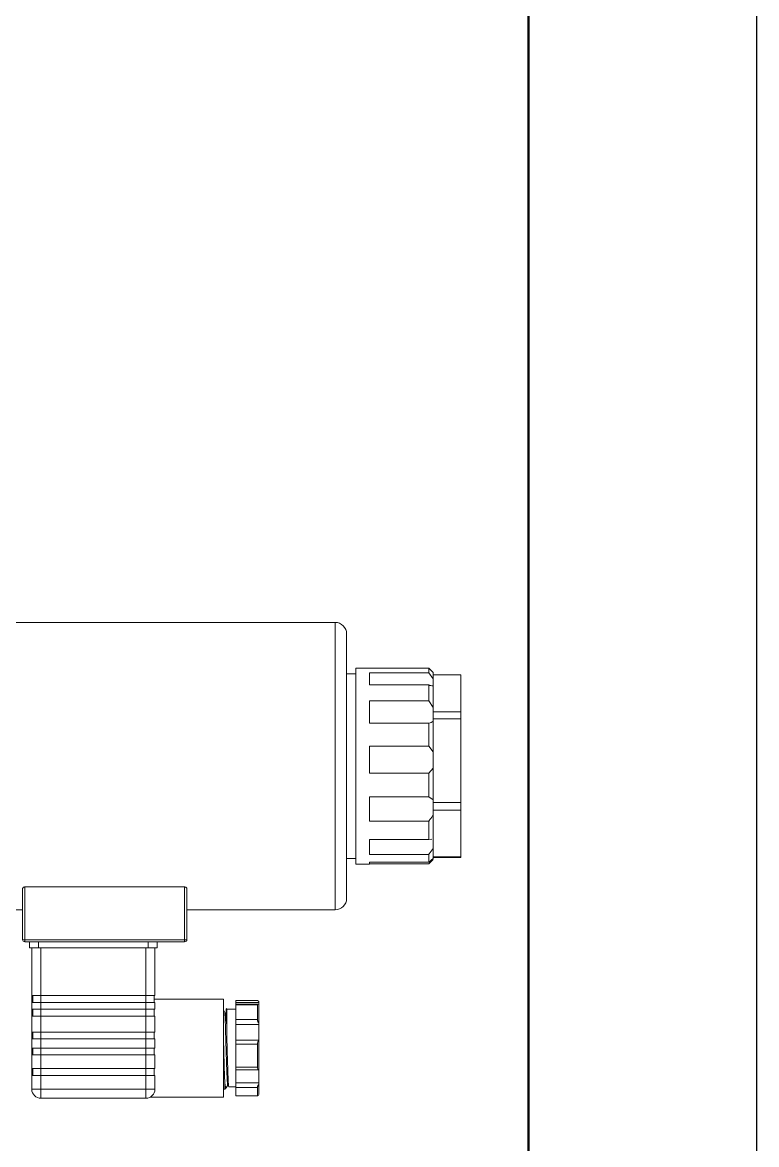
# Model space of a CAD drawing. Header units: millimetres. Extents: x 786 to 1206, y 249 to 546.
# Drawn here: x 1173.67 to 1205.84, y 444.09 to 493.28 of the extents above; entities that cross this region are included whole.
import ezdxf

# ---------------------------------------------------------------- set-up
doc = ezdxf.new("R2010")
doc.units = ezdxf.units.MM
doc.layers.add('总内框线', color=7, linetype='Continuous', lineweight=50)
doc.layers.add('总外框线', color=7, linetype='Continuous', lineweight=30)

msp = doc.modelspace()

# ---------------------------------------------------------------- linework, layer by layer
msp.add_line((1195.8448, 535.9074), (1195.8448, 355.9074))
at = {"color": 7, "linetype": 'Continuous', "lineweight": 15}
for p, q in [((1187.3745, 466.9806), (1172.9145, 466.9806)), ((1187.8745, 466.4806), (1187.8745, 460.6806)), ((1188.8745, 464.9806), (1188.2745, 464.9806)), ((1188.2745, 464.9806), (1188.2745, 460.9686)), ((1188.8745, 464.9806), (1188.8745, 464.9699)), ((1188.8745, 464.9699), (1191.4745, 464.9699)), ((1191.4745, 464.9699), (1191.4745, 464.7636)), ((1191.6745, 464.7797), (1191.4745, 464.9699)), ((1188.2745, 464.7306), (1187.8745, 464.7306)), ((1188.8745, 464.7636), (1191.4745, 464.7636)), ((1188.8745, 464.7636), (1188.8745, 464.2437)), ((1191.4745, 464.7636), (1191.6745, 464.5042)), ((1191.6745, 464.7797), (1191.6745, 464.5042)), ((1191.6745, 464.6796), (1192.8745, 464.6796)), ((1191.6745, 464.1889), (1191.6745, 464.5042)), ((1192.8745, 464.6796), (1192.8745, 463.0556)), ((1188.8745, 464.2437), (1191.4745, 464.2437)), ((1191.4745, 464.2437), (1191.4745, 463.5423)), ((1191.6745, 464.1889), (1191.6745, 463.2521)), ((1188.8745, 463.5423), (1191.4745, 463.5423)), ((1188.8745, 463.5423), (1188.8745, 462.5628)), ((1191.4745, 463.5423), (1191.6745, 463.2521)), ((1191.6745, 462.9081), (1191.6745, 463.2521)), ((1191.6745, 463.0556), (1192.8745, 463.0556)), ((1191.6745, 462.6581), (1191.6745, 462.9081)), ((1192.8745, 463.0556), (1192.8745, 462.7561)), ((1188.8745, 462.5628), (1191.4745, 462.5628)), ((1191.4745, 462.5628), (1191.4745, 461.5542)), ((1191.6745, 462.7561), (1192.8745, 462.7561)), ((1191.6745, 462.6581), (1191.6745, 461.311)), ((1192.8745, 462.7561), (1192.8745, 459.0807)), ((1188.8745, 461.5542), (1188.8745, 460.3775)), ((1188.8745, 461.5542), (1191.4745, 461.5542)), ((1191.4745, 461.5542), (1191.6745, 461.311)), ((1188.2745, 460.9686), (1188.2745, 456.3806)), ((1191.6745, 460.5974), (1191.6745, 461.311)), ((1187.8745, 460.6806), (1187.8745, 454.8806)), ((1191.6745, 460.5974), (1191.4745, 460.3775)), ((1191.6745, 460.5974), (1191.6745, 459.2009)), ((1188.8745, 460.3775), (1191.4745, 460.3775)), ((1191.4745, 460.3775), (1191.4745, 459.332)), ((1188.8745, 459.332), (1191.4745, 459.332)), ((1188.8745, 459.332), (1188.8745, 458.2735)), ((1191.4745, 459.332), (1191.6745, 459.2009)), ((1191.6745, 458.9171), (1191.6745, 459.2009)), ((1191.6745, 459.0807), (1192.8745, 459.0807)), ((1192.8745, 459.0807), (1192.8745, 458.7571)), ((1191.6745, 458.5589), (1191.6745, 458.9171)), ((1191.6745, 458.7571), (1192.8745, 458.7571)), ((1191.6745, 458.5589), (1191.6745, 457.4873)), ((1192.8745, 458.7571), (1192.8745, 456.7057)), ((1188.8745, 458.2735), (1191.4745, 458.2735)), ((1191.4745, 458.2735), (1191.4745, 457.4712)), ((1188.8745, 457.4712), (1191.4745, 457.4712)), ((1188.8745, 457.4712), (1188.8745, 456.8144)), ((1191.4745, 457.4712), (1191.605, 457.4817)), ((1191.6745, 457.089), (1191.6745, 457.4873)), ((1191.6745, 457.089), (1191.6745, 456.6293)), ((1187.8745, 456.6306), (1188.2745, 456.6306)), ((1188.8745, 456.8144), (1191.4745, 456.8144)), ((1188.8745, 456.4703), (1191.4745, 456.4703)), ((1188.8745, 456.4703), (1188.8745, 456.3806)), ((1191.4745, 456.8144), (1191.4745, 456.4703)), ((1191.4745, 456.4703), (1191.6745, 456.6293)), ((1191.6745, 456.5814), (1191.4745, 456.3913)), ((1191.6745, 456.7057), (1192.8745, 456.7057)), ((1191.6745, 456.6815), (1192.8745, 456.6815)), ((1192.8745, 456.7057), (1192.8745, 456.6815)), ((1188.2745, 456.3806), (1188.8745, 456.3806)), ((1188.8745, 456.3913), (1191.4745, 456.3913)), ((1173.6745, 453.0806), (1173.6745, 455.3164)), ((1180.7745, 455.3834), (1173.7745, 455.3834)), ((1173.7745, 455.3834), (1173.7745, 453.0718)), ((1180.7745, 453.0718), (1180.7745, 455.3834)), ((1180.8745, 455.3164), (1180.8745, 453.0806)), ((1172.9145, 454.3806), (1173.6745, 454.3806)), ((1180.8745, 454.3806), (1187.3745, 454.3806)), ((1173.7745, 453.0718), (1180.7745, 453.0718)), ((1173.7745, 452.9806), (1173.7745, 453.0718)), ((1180.7745, 452.9806), (1180.7745, 453.0718)), ((1180.7745, 452.9806), (1173.7745, 452.9806)), ((1173.9745, 452.7206), (1173.9745, 452.9806)), ((1174.3745, 452.7206), (1173.9745, 452.7206)), ((1174.0745, 450.6206), (1174.0745, 452.7206)), ((1174.3745, 452.7206), (1174.3745, 452.9806)), ((1179.1745, 452.7206), (1174.3745, 452.7206)), ((1174.4745, 452.7206), (1174.4745, 450.6206)), ((1179.0745, 450.6206), (1179.0745, 452.7206)), ((1179.1745, 452.7206), (1179.1745, 452.9806)), ((1179.5745, 452.7206), (1179.1745, 452.7206)), ((1179.4745, 452.7206), (1179.4745, 450.6206)), ((1179.5745, 452.7206), (1179.5745, 452.9806)), ((1174.0745, 451.7131), (1174.0695, 451.7131)), ((1174.0695, 451.1509), (1174.0745, 451.1509)), ((1174.4745, 450.6206), (1174.0745, 450.6206)), ((1174.0745, 450.6206), (1174.0745, 450.3206)), ((1174.1145, 450.6206), (1174.1145, 450.3206)), ((1179.0745, 450.6206), (1174.4745, 450.6206)), ((1174.4745, 450.6206), (1174.4745, 450.3206)), ((1179.4745, 450.6206), (1179.0745, 450.6206)), ((1179.0745, 450.6206), (1179.0745, 450.3206)), ((1179.4345, 450.6206), (1179.4345, 450.3206)), ((1174.1145, 450.5206), (1174.0745, 450.5206)), ((1174.4745, 450.3206), (1174.0745, 450.3206)), ((1174.0745, 450.0206), (1174.0745, 450.3206)), ((1179.0745, 450.3206), (1174.4745, 450.3206)), ((1174.4745, 450.3206), (1174.4745, 450.0206)), ((1179.0745, 450.0206), (1179.0745, 450.3206)), ((1179.4745, 450.3206), (1179.0745, 450.3206)), ((1182.4745, 450.4706), (1179.4345, 450.4706)), ((1179.4745, 450.3206), (1179.4745, 450.0206)), ((1182.4745, 450.4706), (1182.4745, 448.3206)), ((1183.9672, 450.4083), (1183.0245, 450.4083)), ((1183.0245, 450.3175), (1183.0245, 450.4083)), ((1183.0245, 450.2414), (1183.0245, 450.3175)), ((1183.0245, 450.3175), (1184.0245, 450.3175)), ((1183.983, 450.2414), (1183.0245, 450.2414)), ((1183.0245, 450.2225), (1183.0245, 450.2414)), ((1183.0245, 450.2225), (1183.0245, 449.5699)), ((1183.0245, 450.2225), (1183.9645, 450.2225)), ((1183.9645, 450.2225), (1183.9645, 449.5699)), ((1184.0245, 450.3175), (1184.0245, 450.3588)), ((1184.0245, 450.226), (1184.0245, 450.3175)), ((1184.0245, 450.226), (1184.0245, 449.4121)), ((1174.4745, 450.0206), (1174.0745, 450.0206)), ((1174.0745, 450.0206), (1174.0745, 449.7206)), ((1174.4745, 449.7206), (1174.0745, 449.7206)), ((1174.0745, 449.0206), (1174.0745, 449.7206)), ((1174.1145, 450.0206), (1174.1145, 449.7206)), ((1179.0745, 450.0206), (1174.4745, 450.0206)), ((1174.4745, 450.0206), (1174.4745, 449.7206)), ((1174.4745, 449.7206), (1174.4745, 449.0206)), ((1179.0745, 449.7206), (1174.4745, 449.7206)), ((1179.4745, 450.0206), (1179.0745, 450.0206)), ((1179.0745, 450.0206), (1179.0745, 449.7206)), ((1179.0745, 449.0206), (1179.0745, 449.7206)), ((1179.4745, 449.7206), (1179.0745, 449.7206)), ((1179.4345, 450.0206), (1179.4345, 449.7206)), ((1179.4745, 449.7206), (1179.4745, 449.0206)), ((1182.5257, 449.9113), (1182.4745, 449.9987)), ((1182.6245, 450.0306), (1182.5983, 450.0567)), ((1182.6245, 450.0306), (1182.6245, 448.9939)), ((1183.0245, 450.0206), (1182.6245, 450.0206)), ((1182.613, 449.5206), (1182.5515, 449.5206)), ((1183.0245, 449.3604), (1183.0245, 449.5699)), ((1183.0245, 449.5699), (1183.9645, 449.5699)), ((1183.0245, 448.6693), (1183.0245, 449.3604)), ((1183.0245, 449.3604), (1184.0245, 449.3604)), ((1184.0245, 449.3604), (1184.0245, 449.4121)), ((1184.0245, 448.6693), (1184.0245, 449.3604)), ((1174.1145, 448.8456), (1174.0695, 448.8456)), ((1174.4745, 449.0206), (1174.0745, 449.0206)), ((1174.0745, 449.0206), (1174.0745, 448.7206)), ((1174.0745, 449.0009), (1174.1145, 449.0009)), ((1174.0745, 448.9445), (1174.1145, 448.9445)), ((1174.0745, 448.8951), (1174.1145, 448.8951)), ((1174.0745, 448.8932), (1174.1145, 448.8932)), ((1174.1145, 448.8328), (1174.0745, 448.8328)), ((1174.1145, 448.8296), (1174.0745, 448.8296)), ((1174.1145, 448.7753), (1174.0745, 448.7753)), ((1174.4745, 448.7206), (1174.0745, 448.7206)), ((1174.0745, 448.3206), (1174.0745, 448.7206)), ((1174.1145, 449.0206), (1174.1145, 448.7206)), ((1179.0745, 449.0206), (1174.4745, 449.0206)), ((1174.4745, 449.0206), (1174.4745, 448.7206)), ((1174.4745, 448.7206), (1174.4745, 448.3206)), ((1179.0745, 448.7206), (1174.4745, 448.7206)), ((1179.4745, 449.0206), (1179.0745, 449.0206)), ((1179.0745, 449.0206), (1179.0745, 448.7206)), ((1179.0745, 448.3206), (1179.0745, 448.7206)), ((1179.4745, 448.7206), (1179.0745, 448.7206)), ((1179.4345, 449.0206), (1179.4345, 448.7206)), ((1179.4745, 448.7206), (1179.4745, 448.3206)), ((1182.6245, 448.7994), (1182.6245, 448.9939)), ((1183.0245, 448.5006), (1183.0245, 448.6693)), ((1183.0245, 448.6693), (1184.0245, 448.6693)), ((1184.0245, 448.6423), (1184.0245, 448.6693)), ((1184.0245, 448.6423), (1184.0245, 447.3738)), ((1174.4745, 448.3206), (1174.0745, 448.3206)), ((1174.0745, 448.3206), (1174.0745, 448.0206)), ((1174.0745, 448.2215), (1174.1145, 448.2215)), ((1174.1145, 448.3206), (1174.1145, 448.0206)), ((1179.0745, 448.3206), (1174.4745, 448.3206)), ((1174.4745, 448.3206), (1174.4745, 448.0206)), ((1179.4745, 448.3206), (1179.0745, 448.3206)), ((1179.0745, 448.3206), (1179.0745, 448.0206)), ((1179.4345, 448.3206), (1179.4345, 448.0206)), ((1182.4745, 448.3206), (1182.4745, 446.1706)), ((1183.0245, 448.5006), (1183.0245, 447.4834)), ((1183.0245, 448.5006), (1183.9645, 448.5006)), ((1183.9645, 448.5006), (1183.9645, 447.4834)), ((1174.0745, 447.4206), (1174.0745, 448.0206)), ((1174.4745, 448.0206), (1174.0745, 448.0206)), ((1174.4745, 448.0206), (1174.4745, 447.4206)), ((1179.0745, 448.0206), (1174.4745, 448.0206)), ((1179.0745, 447.4206), (1179.0745, 448.0206)), ((1179.4745, 448.0206), (1179.0745, 448.0206)), ((1179.4745, 448.0206), (1179.4745, 447.4206)), ((1174.4745, 447.4206), (1174.0745, 447.4206)), ((1174.0745, 447.4206), (1174.0745, 447.1206)), ((1174.4745, 447.1206), (1174.0745, 447.1206)), ((1174.0745, 446.5206), (1174.0745, 447.1206)), ((1174.1145, 447.4206), (1174.1145, 447.1206)), ((1179.0745, 447.4206), (1174.4745, 447.4206)), ((1174.4745, 447.4206), (1174.4745, 447.1206)), ((1179.0745, 447.1206), (1174.4745, 447.1206)), ((1174.4745, 447.1206), (1174.4745, 446.5206)), ((1179.4745, 447.4206), (1179.0745, 447.4206)), ((1179.0745, 447.4206), (1179.0745, 447.1206)), ((1179.0745, 446.5206), (1179.0745, 447.1206)), ((1179.4745, 447.1206), (1179.0745, 447.1206)), ((1179.4345, 447.4206), (1179.4345, 447.1206)), ((1179.4745, 447.1206), (1179.4745, 446.5206)), ((1182.6326, 447.1206), (1182.6757, 447.1206)), ((1183.0245, 447.3634), (1183.0245, 447.4834)), ((1183.0245, 447.4834), (1183.9645, 447.4834)), ((1183.0245, 446.7916), (1183.0245, 447.3634)), ((1183.0245, 447.3634), (1184.0245, 447.3634)), ((1184.0245, 447.3634), (1184.0245, 447.3738)), ((1184.0245, 446.7916), (1184.0245, 447.3634)), ((1182.5345, 446.8259), (1182.5345, 446.5206)), ((1182.6458, 446.8678), (1182.6533, 447.0048)), ((1183.0245, 446.5986), (1183.0245, 446.7916)), ((1183.0245, 446.7916), (1184.0245, 446.7916)), ((1184.0245, 446.7369), (1184.0245, 446.7916)), ((1184.0245, 446.7369), (1184.0245, 446.2823)), ((1174.4745, 446.5206), (1174.0745, 446.5206)), ((1174.4745, 446.5206), (1179.0745, 446.5206)), ((1174.4745, 446.1206), (1174.4745, 446.5206)), ((1179.4745, 446.5206), (1179.0745, 446.5206)), ((1179.0745, 446.1206), (1179.0745, 446.5206)), ((1179.2717, 446.1706), (1182.4745, 446.1706)), ((1182.4745, 446.5206), (1182.5345, 446.5206)), ((1182.5345, 446.5206), (1182.604, 446.5901)), ((1182.7128, 446.6206), (1183.0245, 446.6206)), ((1183.0245, 446.5986), (1183.0245, 446.2341)), ((1183.0245, 446.5986), (1183.9645, 446.5986)), ((1183.0245, 446.2328), (1183.0245, 446.2341)), ((1183.0245, 446.2341), (1183.9645, 446.2341)), ((1183.0245, 446.2328), (1183.9672, 446.2328)), ((1183.9645, 446.5986), (1183.9645, 446.2341)), ((1179.0745, 446.1206), (1174.4745, 446.1206))]:
    msp.add_line(p, q, dxfattribs=at)
at = {"color": 8, "linetype": 'Continuous', "lineweight": 15}
for p, q in [((1187.3745, 466.9806), (1187.3745, 460.6806)), ((1187.3745, 460.6806), (1187.3745, 454.3806))]:
    msp.add_line(p, q, dxfattribs=at)
at = {"color": 7, "linetype": 'Continuous', "lineweight": 15}
for centre, radius, start, end in [((1187.3745, 466.4806), 0.5, 0, 90), ((1187.3745, 454.8806), 0.5, 270, 0), ((1173.7497, 453.3653), 0.2945, 255.2045, 274.83148), ((1173.7745, 453.0806), 0.1, 180, 270), ((1180.7993, 453.3653), 0.2945, 265.16898, 284.79496), ((1180.7745, 453.0806), 0.1, 270, 0), ((1174.4745, 446.5206), 0.4, 180, 270), ((1179.0745, 446.5206), 0.4, 270, 0)]:
    msp.add_arc(centre, radius, start, end, dxfattribs=at)
for points, knots in [([(1191.6745, 464.1889), (1191.6286, 464.1954), (1191.5675, 464.204), (1191.493, 464.2358), (1191.4745, 464.2437)], [0, 0, 0, 0, 0.7513357, 1, 1, 1, 1]), ([(1191.6745, 462.6581), (1191.6715, 462.6553), (1191.6203, 462.6083), (1191.5504, 462.5775), (1191.4799, 462.5638), (1191.4745, 462.5628)], [0, 0, 0, 0, 0.05435624, 0.92683059, 1, 1, 1, 1]), ([(1191.6745, 458.5589), (1191.6286, 458.4826), (1191.5675, 458.381), (1191.493, 458.2949), (1191.4745, 458.2735)], [0, 0, 0, 0, 0.7513373, 1, 1, 1, 1]), ([(1191.6745, 457.089), (1191.6715, 457.084), (1191.6203, 456.9998), (1191.5504, 456.9061), (1191.4799, 456.821), (1191.4745, 456.8144)], [0, 0, 0, 0, 0.054353, 0.9268306, 1, 1, 1, 1]), ([(1173.6745, 455.3164), (1173.676, 455.3254), (1173.6789, 455.3419), (1173.6999, 455.3626), (1173.726, 455.3759), (1173.7517, 455.3824), (1173.7679, 455.3831), (1173.7745, 455.3834)], [0, 0, 0, 0, 0.2866478, 0.5307632, 0.7253593, 0.8892132, 1, 1, 1, 1]), ([(1180.7745, 455.3834), (1180.784, 455.3828), (1180.8031, 455.3817), (1180.8288, 455.3733), (1180.8509, 455.3607), (1180.8681, 455.3427), (1180.8741, 455.3271), (1180.8744, 455.3179), (1180.8745, 455.3164)], [0, 0, 0, 0, 0.1613608, 0.3221839, 0.495313, 0.7033627, 0.9541249, 1, 1, 1, 1]), ([(1184.0245, 450.226), (1184.0119, 450.2321), (1183.9891, 450.2432), (1183.9682, 450.2414), (1183.9657, 450.2286), (1183.9645, 450.2225)], [0, 0, 0, 0, 0.3923334, 0.7137441, 1, 1, 1, 1]), ([(1183.9672, 450.4065), (1183.9682, 450.4067), (1183.9706, 450.4072), (1183.9899, 450.3913), (1184.012, 450.3705), (1184.0245, 450.3588)], [0, 0, 0, 0, 0.20332879, 0.55168328, 1, 1, 1, 1]), ([(1182.5258, 449.8874), (1182.5275, 449.884), (1182.5353, 449.8677), (1182.5495, 449.5949), (1182.5682, 449.1096), (1182.587, 448.4849), (1182.6057, 447.8414), (1182.6245, 447.2653), (1182.6432, 446.8658), (1182.6581, 446.6784), (1182.6667, 446.7203), (1182.6691, 446.7318)], [0, 0, 0, 0, 0.0339799, 0.1648681, 0.2957561, 0.4266442, 0.5575322, 0.68842, 0.819308, 0.950196, 1, 1, 1, 1]), ([(1182.5748, 449.8757), (1182.5719, 449.8035), (1182.5683, 449.7149), (1182.5649, 449.551), (1182.5643, 449.5206)], [0, 0, 0, 0, 0.8145041, 1, 1, 1, 1]), ([(1182.6245, 448.9939), (1182.6214, 449.1425), (1182.6153, 449.4398), (1182.6066, 449.793), (1182.5974, 450.0282), (1182.5916, 450.0417), (1182.5891, 450.0475)], [0, 0, 0, 0, 0.2471699, 0.4943314, 0.7822563, 1, 1, 1, 1]), ([(1183.9645, 449.5699), (1183.9658, 449.5543), (1183.9686, 449.5233), (1183.9897, 449.4669), (1184.0119, 449.4318), (1184.0245, 449.4121)], [0, 0, 0, 0, 0.30493166, 0.60890548, 1, 1, 1, 1]), ([(1182.5345, 446.8259), (1182.5298, 446.9367), (1182.521, 447.1455), (1182.5083, 447.5731), (1182.4952, 448.0257), (1182.4843, 448.4567), (1182.4773, 448.7123), (1182.4745, 448.8174)], [0, 0, 0, 0, 0.2329937, 0.4394128, 0.6494204, 0.855839, 1, 1, 1, 1]), ([(1182.7128, 446.6341), (1182.7113, 446.6307), (1182.7056, 446.6181), (1182.696, 446.7167), (1182.6828, 446.9231), (1182.6706, 447.2322), (1182.6584, 447.6132), (1182.6454, 448.0427), (1182.6343, 448.4505), (1182.6274, 448.6968), (1182.6245, 448.7994)], [0, 0, 0, 0, 0.0536537, 0.1938567, 0.3364969, 0.4766999, 0.6169027, 0.7595428, 0.8997461, 1, 1, 1, 1]), ([(1184.0245, 448.6423), (1184.0119, 448.629), (1183.9891, 448.6047), (1183.9682, 448.5534), (1183.9657, 448.5175), (1183.9645, 448.5006)], [0, 0, 0, 0, 0.3923333, 0.7137475, 1, 1, 1, 1]), ([(1174.0745, 448.2856), (1174.0745, 448.2711), (1174.0745, 448.2327), (1174.0745, 448.2258), (1174.0745, 448.2215)], [0, 0, 0, 0, 0.3764198, 1, 1, 1, 1]), ([(1183.9645, 447.4834), (1183.9658, 447.4673), (1183.9686, 447.4351), (1183.9897, 447.3958), (1184.0119, 447.3818), (1184.0245, 447.3738)], [0, 0, 0, 0, 0.3049362, 0.6089132, 1, 1, 1, 1]), ([(1182.5345, 446.8259), (1182.5453, 446.7566), (1182.5669, 446.6178), (1182.588, 446.5602), (1182.6001, 446.5899), (1182.6013, 446.5929)], [0, 0, 0, 0, 0.4739731, 0.947973, 1, 1, 1, 1]), ([(1182.6112, 446.6028), (1182.6131, 446.606), (1182.6323, 446.6393), (1182.6516, 446.6726), (1182.6689, 446.7026)], [0, 0, 0, 0, 0.0972823, 1, 1, 1, 1]), ([(1184.0245, 446.7369), (1184.0119, 446.7174), (1183.9891, 446.682), (1183.9682, 446.6326), (1183.9657, 446.6095), (1183.9645, 446.5986)], [0, 0, 0, 0, 0.3923276, 0.7137443, 1, 1, 1, 1]), ([(1183.9645, 446.2341), (1183.9658, 446.2335), (1183.9685, 446.2324), (1183.9897, 446.2495), (1184.0119, 446.2705), (1184.0245, 446.2823)], [0, 0, 0, 0, 0.3048364, 0.6088068, 1, 1, 1, 1])]:
    msp.add_open_spline(points, degree=3, knots=knots, dxfattribs=at)
at = {"layer": '总内框线'}
msp.add_line((1195.8448, 535.9074), (1195.8448, 258.9074), dxfattribs=at)
at = {"layer": '总外框线'}
msp.add_line((1205.8448, 545.9074), (1205.8448, 248.9074), dxfattribs=at)

doc.saveas('drawing.dxf')
